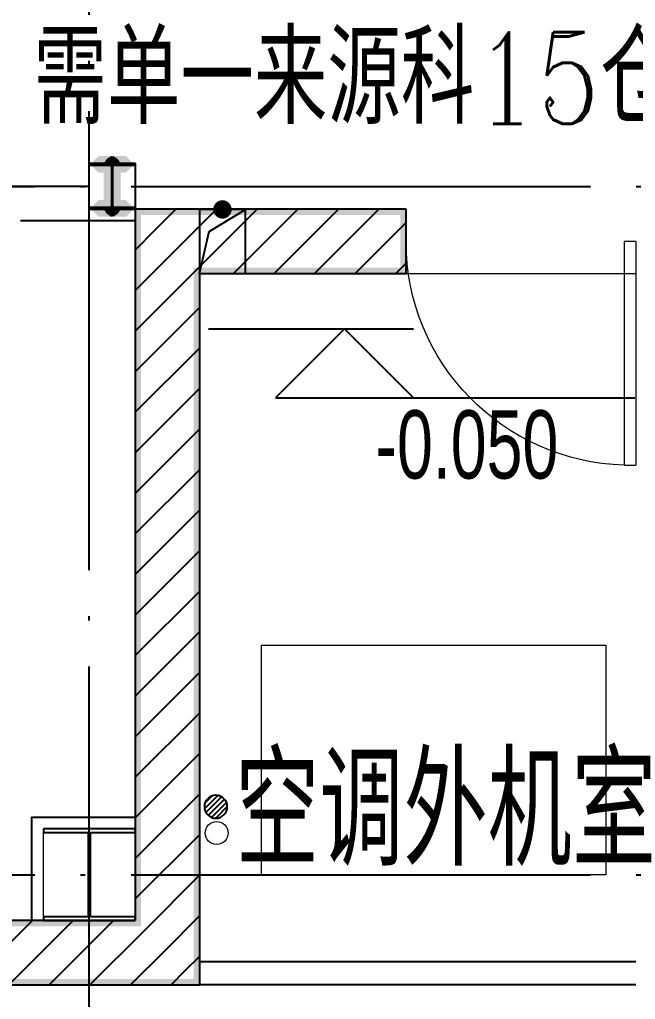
# Model space of a CAD drawing. Extents: x 3213259 to 3716512, y 332899 to 392399.
# Drawn here: x 3518479 to 3521161, y 361490 to 365760 of the extents above; entities that cross this region are included whole.
import ezdxf

# ---------------------------------------------------------------- set-up
doc = ezdxf.new("R2010")
doc.units = 0
doc.header["$LTSCALE"] = 1000
doc.header["$MEASUREMENT"] = 0
doc.linetypes.add('DOTE', pattern=[2.42, 2, -0.2, 0.02, -0.2])
doc.linetypes.add('HIDDEN', pattern=[0.375, 0.25, -0.125])
for name, color, linetype, lineweight in [('A-WALL-PATT', 111, 'Continuous', 9), ('JZX_ViewLine', 30, 'Continuous', 0), ('window', 141, 'Continuous', 5), ('通风', 4, 'Continuous', 9), ('雨水管、溢水管', 4, 'Continuous', 9)]:
    doc.layers.add(name, color=color, linetype=linetype, lineweight=lineweight)
for name, color, linetype in [('COLUMN', 2, 'Continuous'), ('DIM_ELEV', 3, 'Continuous'), ('DOTE', 1, 'DOTE'), ('PUB_HATCH', 8, 'Continuous'), ('PUB_TEXT', 7, 'Continuous'), ('PUB_WALL', 9, 'Continuous'), ('S-tjtz', 4, 'Continuous'), ('sb', 6, 'Continuous'), ('WALL', 7, 'Continuous'), ('暖通', 151, 'Continuous'), ('本期', 7, 'Continuous'), ('门坎', 4, 'Continuous'), ('防火外包', 12, 'Continuous')]:
    doc.layers.add(name, color=color, linetype=linetype)
doc.styles.add('_TCH_DIM', font='sepd_tss.shx', dxfattribs={"bigfont": 'sepd_hzt.shx'})
doc.styles.add('HZ', font='complex8.shx', dxfattribs={"width": 0.8, "bigfont": 'hztxt.shx'})
doc.styles.add('sepd_yb2', font='sepd_gbe.shx', dxfattribs={"width": 0.8, "bigfont": 'sepd_gbc.shx'})
pattern_1 = [(45, (-451208.51, -430878.26), (-88.388383, 88.388383), [])]

# ---------------------------------------------------------------- blocks, each defined once
blk = doc.blocks.new('200X200初设工字钢柱')
at = {"layer": 'COLUMN'}
for p, q in [((1441725.9, 719669.2), (1441525.9, 719669.2)), ((1441525.9, 719669.2), (1441525.9, 719661.2)), ((1441525.9, 719661.2), (1441617.9, 719661.2)), ((1441622.9, 719656.2), (1441622.9, 719482.2)), ((1441628.9, 719482.2), (1441628.9, 719656.2)), ((1441633.9, 719661.2), (1441725.9, 719661.2)), ((1441725.9, 719661.2), (1441725.9, 719669.2)), ((1441617.9, 719477.2), (1441525.9, 719477.2)), ((1441525.9, 719477.2), (1441525.9, 719469.2)), ((1441525.9, 719469.2), (1441725.9, 719469.2)), ((1441725.9, 719477.2), (1441633.9, 719477.2)), ((1441725.9, 719469.2), (1441725.9, 719477.2))]:
    blk.add_line(p, q, dxfattribs=at)
for centre, start, end in [((1441617.9, 719656.2), 0, 90), ((1441633.9, 719656.2), 90, 180), ((1441617.9, 719482.2), 270, 0), ((1441633.9, 719482.2), 180, 270)]:
    blk.add_arc(centre, 5, start, end, dxfattribs=at)
at = {"layer": 'JZX_ViewLine'}
blk.add_lwpolyline([(1441525.9, 719669.2), (1441725.9, 719669.2), (1441725.9, 719469.2), (1441525.9, 719469.2)], close=True, dxfattribs=at)
blk = doc.blocks.new('400X400初设工字钢柱')
at = {"layer": 'COLUMN'}
for p, q in [((1414525.9, 738369.2), (1414125.9, 738369.2)), ((1414125.9, 738369.2), (1414125.9, 738353.2)), ((1414125.9, 738353.2), (1414320.9, 738353.2)), ((1414320.9, 738353.2), (1414320.9, 737985.2)), ((1414330.9, 737985.2), (1414330.9, 738353.2)), ((1414330.9, 738353.2), (1414525.9, 738353.2)), ((1414525.9, 738353.2), (1414525.9, 738369.2)), ((1414320.9, 737985.2), (1414125.9, 737985.2)), ((1414125.9, 737985.2), (1414125.9, 737969.2)), ((1414125.9, 737969.2), (1414525.9, 737969.2)), ((1414525.9, 737985.2), (1414330.9, 737985.2)), ((1414525.9, 737969.2), (1414525.9, 737985.2))]:
    blk.add_line(p, q, dxfattribs=at)
at = {"layer": 'JZX_ViewLine'}
blk.add_lwpolyline([(1414125.9, 738369.2), (1414525.9, 738369.2), (1414525.9, 737969.2), (1414125.9, 737969.2)], close=True, dxfattribs=at)
blk = doc.blocks.new('DN150地漏')
at = {"layer": 'S-tjtz'}
h = blk.add_hatch(dxfattribs=at)
h.set_pattern_fill('ANSI31', color=256, scale=10, angle=270, style=0)
h.set_pattern_definition([(315, (0, 0), (11.22532015, 11.22532015), [])])
h.paths.add_polyline_path([(1424375.1, 733684.6, 1), (1424275.1, 733684.6, 1)])
blk.add_circle((1424325.1, 733684.6), 50, dxfattribs=at)
blk = doc.blocks.new('$DorLib2D$00000001')
for p, q in [((0.45, 0.975), (0.5, 0.975)), ((0.45, 0), (0.45, 0.975)), ((0.5, 0), (0.5, 0.975)), ((0.5, 0), (0.45, 0))]:
    blk.add_line(p, q)
at = {"lineweight": 13}
blk.add_arc((0.475, 0), 0.975, 91.4693, 180, dxfattribs=at)
blk = doc.blocks.new('D1')
at = {"layer": 'PUB_HATCH'}
h = blk.add_hatch(dxfattribs=at)
h.set_pattern_fill('普通砖', color=256, scale=50, style=0)
h.set_pattern_definition(pattern_1)
h.paths.add_polyline_path([(1930912.3, 306765.1), (1931192.3, 306485.1), (1932092.3, 306485.1), (1932092.3, 306765.1)])
h = blk.add_hatch(dxfattribs=at)
h.set_pattern_fill('普通砖', color=256, scale=50, style=0)
h.set_pattern_definition(pattern_1)
h.paths.add_polyline_path([(1931192.3, 306485.1), (1930912.3, 306765.1), (1930912.3, 303665.1), (1931192.3, 303385.1)])
h = blk.add_hatch(dxfattribs=at)
h.set_pattern_fill('普通砖', color=256, scale=50, style=0)
h.set_pattern_definition([(45, (-451208.51, -430878.23), (-88.388383, 88.388383), [])])
h.paths.add_polyline_path([(1931192.3, 303385.1), (1930912.3, 303665.1), (1920992.3, 303665.1), (1920992.3, 303385.1)])
at = {"layer": 'PUB_WALL'}
for points in [[(1932092.3, 306765.1), (1930912.3, 306765.1), (1930937.3, 306740.1), (1932067.3, 306740.1)], [(1930912.3, 306765.1), (1930912.3, 303665.1), (1930937.3, 303640.1), (1930937.3, 306740.1)], [(1932092.3, 306485.1), (1932092.3, 306765.1), (1932067.3, 306740.1), (1932067.3, 306510.1)], [(1931192.3, 306485.1), (1932092.3, 306485.1), (1932067.3, 306510.1), (1931167.3, 306510.1)], [(1931192.3, 306485.1), (1931192.3, 303385.1), (1931167.3, 303410.1), (1931167.3, 306510.1)], [(1930912.3, 303665.1), (1920992.3, 303665.1), (1921017.3, 303640.1), (1930937.3, 303640.1)], [(1920992.3, 303385.1), (1931192.3, 303385.1), (1931167.3, 303410.1), (1921017.3, 303410.1)]]:
    blk.add_hatch(color=2, dxfattribs=at).paths.add_polyline_path(points)
at = {"layer": 'A-WALL-PATT', "color": 3}
blk.add_lwpolyline([(1932092.3, 306485.1), (1933092.3, 306485.1)], dxfattribs=at)
at = {"layer": 'DIM_ELEV'}
for p, q in [((1931231.9, 306243.5), (1932123.8, 306243.5)), ((1931823.8, 306243.5), (1931523.8, 305943.5)), ((1931823.8, 306243.5), (1932123.8, 305943.5)), ((1931523.8, 305943.5), (1933088.8, 305943.5))]:
    blk.add_line(p, q, dxfattribs=at)
at = {"layer": 'DOTE'}
for p, q in [((1930712.3, 300352.3), (1930712.3, 329397.5)), ((1892174.5, 306865.1), (1948456.4, 306865.1)), ((1892174.5, 303865.1), (1948456.4, 303865.1))]:
    blk.add_line(p, q, dxfattribs=at)
at = {"layer": 'WALL', "color": 2}
for p, q in [((1932092.3, 306765.1), (1930912.3, 306765.1)), ((1930912.3, 306765.1), (1930912.3, 303665.1)), ((1932092.3, 306485.1), (1932092.3, 306765.1)), ((1931192.3, 306485.1), (1932092.3, 306485.1)), ((1931192.3, 306485.1), (1931192.3, 303385.1)), ((1930912.3, 303665.1), (1920992.3, 303665.1)), ((1920992.3, 303385.1), (1931192.3, 303385.1))]:
    blk.add_line(p, q, dxfattribs=at)
at = {"layer": '暖通', "color": 6}
for p, q in [((1931392.3, 306764.6), (1931192.3, 306764.6)), ((1931192.3, 306764.6), (1931192.3, 306485.1)), ((1931392.3, 306485.1), (1931392.3, 306764.6)), ((1931192.3, 306485.1), (1931392.3, 306485.1)), ((1931192.3, 306485.1), (1931392.3, 306485.1))]:
    blk.add_line(p, q, dxfattribs=at)
at = {"layer": '暖通', "color": 6, "const_width": 40}
blk.add_lwpolyline([(1931309.5, 306754.5, 1), (1931275, 306774.7, 1)], format="xyb", close=True, dxfattribs=at)
at = {"layer": '暖通', "color": 6}
blk.add_lwpolyline([(1931192.3, 306485.1), (1931234, 306668.4), (1931392.3, 306764.6)], dxfattribs=at)
at = {"layer": '通风', "color": 4}
blk.add_lwpolyline([(1931461.8, 303865.1), (1931461.8, 304865.1), (1932961.8, 304865.1), (1932961.8, 303865.1)], close=True, dxfattribs=at)
at = {"layer": '门坎'}
for p, q in [((1933092.3, 303485.1), (1931192.3, 303485.1)), ((1933092.3, 303385.1), (1931192.3, 303385.1))]:
    blk.add_line(p, q, dxfattribs=at)
at = {"layer": '防火外包'}
blk.add_lwpolyline([(1930462.3, 303665.1), (1930462.3, 304115.1), (1930912.3, 304115.1)], dxfattribs=at)
at = {"layer": '雨水管、溢水管'}
blk.add_circle((1931266.8, 304046.7), 50, dxfattribs=at)
at = {"layer": 'COLUMN'}
for name, p in [('200X200初设工字钢柱', (489186.4, -412704.1)), ('400X400初设工字钢柱', (516386.4, -434304.1))]:
    blk.add_blockref(name, p, dxfattribs=at)
at = {"layer": 'S-tjtz', "xscale": -1}
blk.add_blockref('DN150地漏', (3355588.4, -429523.6), dxfattribs=at)
at = {"layer": 'window', "color": 0, "xscale": -1000, "yscale": 1000, "zscale": -1000, "rotation": 180}
blk.add_blockref('$DorLib2D$00000001', (1932592.3, 306625.1), dxfattribs=at)
at = {"layer": 'PUB_TEXT'}
for s, height, style, width, p in [('-0.050', 297.5, '_TCH_DIM', 0.705882, (1931958.8, 305591.5)), ('空调外机室', 482.27, 'sepd_yb2', 0.8, (1931347.8, 303903.1))]:
    blk.add_text(s, height=height, dxfattribs=dict(at, style=style, width=width)).set_placement(p)

msp = doc.modelspace()

# ---------------------------------------------------------------- hatches: boundary and pattern name
at = {"layer": 'COLUMN'}
for points in [[(3518782.905, 365125.486), (3518874.905, 365125.486), (3518874.905, 365165.486), (3518822.905, 365165.486)], [(3518782.905, 365133.486), (3518782.905, 365125.486), (3518822.905, 365165.486), (3518822.905, 365093.486)], [(3518890.905, 365125.486, 0.41421356), (3518885.905, 365120.486), (3518845.905, 365120.486, -0.41421356), (3518890.905, 365165.486)], [(3518879.905, 365120.486, 0.41421356), (3518874.905, 365125.486), (3518874.905, 365165.486, -0.41421356), (3518919.905, 365120.486)], [(3518890.905, 365125.486), (3518982.905, 365125.486), (3518942.905, 365165.486), (3518890.905, 365165.486)], [(3518982.905, 365125.486), (3518982.905, 365133.486), (3518942.905, 365093.486), (3518942.905, 365165.486)], [(3518982.905, 365133.486), (3518782.905, 365133.486), (3518822.905, 365093.486), (3518942.905, 365093.486)], [(3518885.905, 364946.486), (3518885.905, 365120.486), (3518845.905, 365120.486), (3518845.905, 364946.486)], [(3518879.905, 365120.486), (3518879.905, 364946.486), (3518919.905, 364946.486), (3518919.905, 365120.486)], [(3518782.905, 364933.486), (3518982.905, 364933.486), (3518942.905, 364973.486), (3518822.905, 364973.486)], [(3518982.905, 364933.486), (3518982.905, 364941.486), (3518942.905, 364901.486), (3518942.905, 364973.486)], [(3518874.905, 364941.486), (3518782.905, 364941.486), (3518822.905, 364901.486), (3518874.905, 364901.486)], [(3518885.905, 364946.486, 0.41421356), (3518890.905, 364941.486), (3518890.905, 364901.486, -0.41421356), (3518845.905, 364946.486)], [(3518874.905, 364941.486, 0.41421356), (3518879.905, 364946.486), (3518919.905, 364946.486, -0.41421356), (3518874.905, 364901.486)], [(3518982.905, 364941.486), (3518890.905, 364941.486), (3518890.905, 364901.486), (3518942.905, 364901.486)]]:
    msp.add_hatch(color=256, dxfattribs=at).paths.add_polyline_path(points)

# ---------------------------------------------------------------- linework, layer by layer
msp.add_lwpolyline([(3518982.905, 364933.486), (3518782.905, 364933.486), (3518782.905, 365133.486), (3518982.905, 365133.486), (3518982.905, 364933.486)])
for p, q in [((3518982.905, 365133.486), (3518782.905, 365133.486)), ((3518782.905, 365125.486), (3518874.905, 365125.486)), ((3518782.905, 364933.486), (3518982.905, 364933.486)), ((3518982.905, 364941.486), (3518890.905, 364941.486))]:
    msp.add_line(p, q, dxfattribs=at)
at = {"layer": 'sb', "color": 5, "linetype": 'HIDDEN', "lineweight": 25, "ltscale": 2}
for p, q in [((3518782.905, 365033.486), (3509482.905, 365033.486)), ((3518982.905, 364883.486), (3515892.277, 364883.486))]:
    msp.add_line(p, q, dxfattribs=at)

# ---------------------------------------------------------------- block references
at = {"layer": 'COLUMN'}
msp.add_blockref('200X200初设工字钢柱', (2077257.051, -354535.71), dxfattribs=at)
at = {"layer": 'sb', "color": 1, "linetype": 'HIDDEN', "lineweight": 25, "ltscale": 2}
msp.add_blockref('D1', (1588070.633, 58168.405), dxfattribs=at)

# ---------------------------------------------------------------- texts
at = {"layer": '本期', "color": 6, "lineweight": 9, "ltscale": 0.8, "style": 'HZ', "width": 0.8}
msp.add_text('本仓另增一台纵差保护，需单一来源科15仓，型号为DMP-3311F', height=400, dxfattribs=at).set_placement((3515019.834, 365305.37))

doc.saveas('drawing.dxf')
